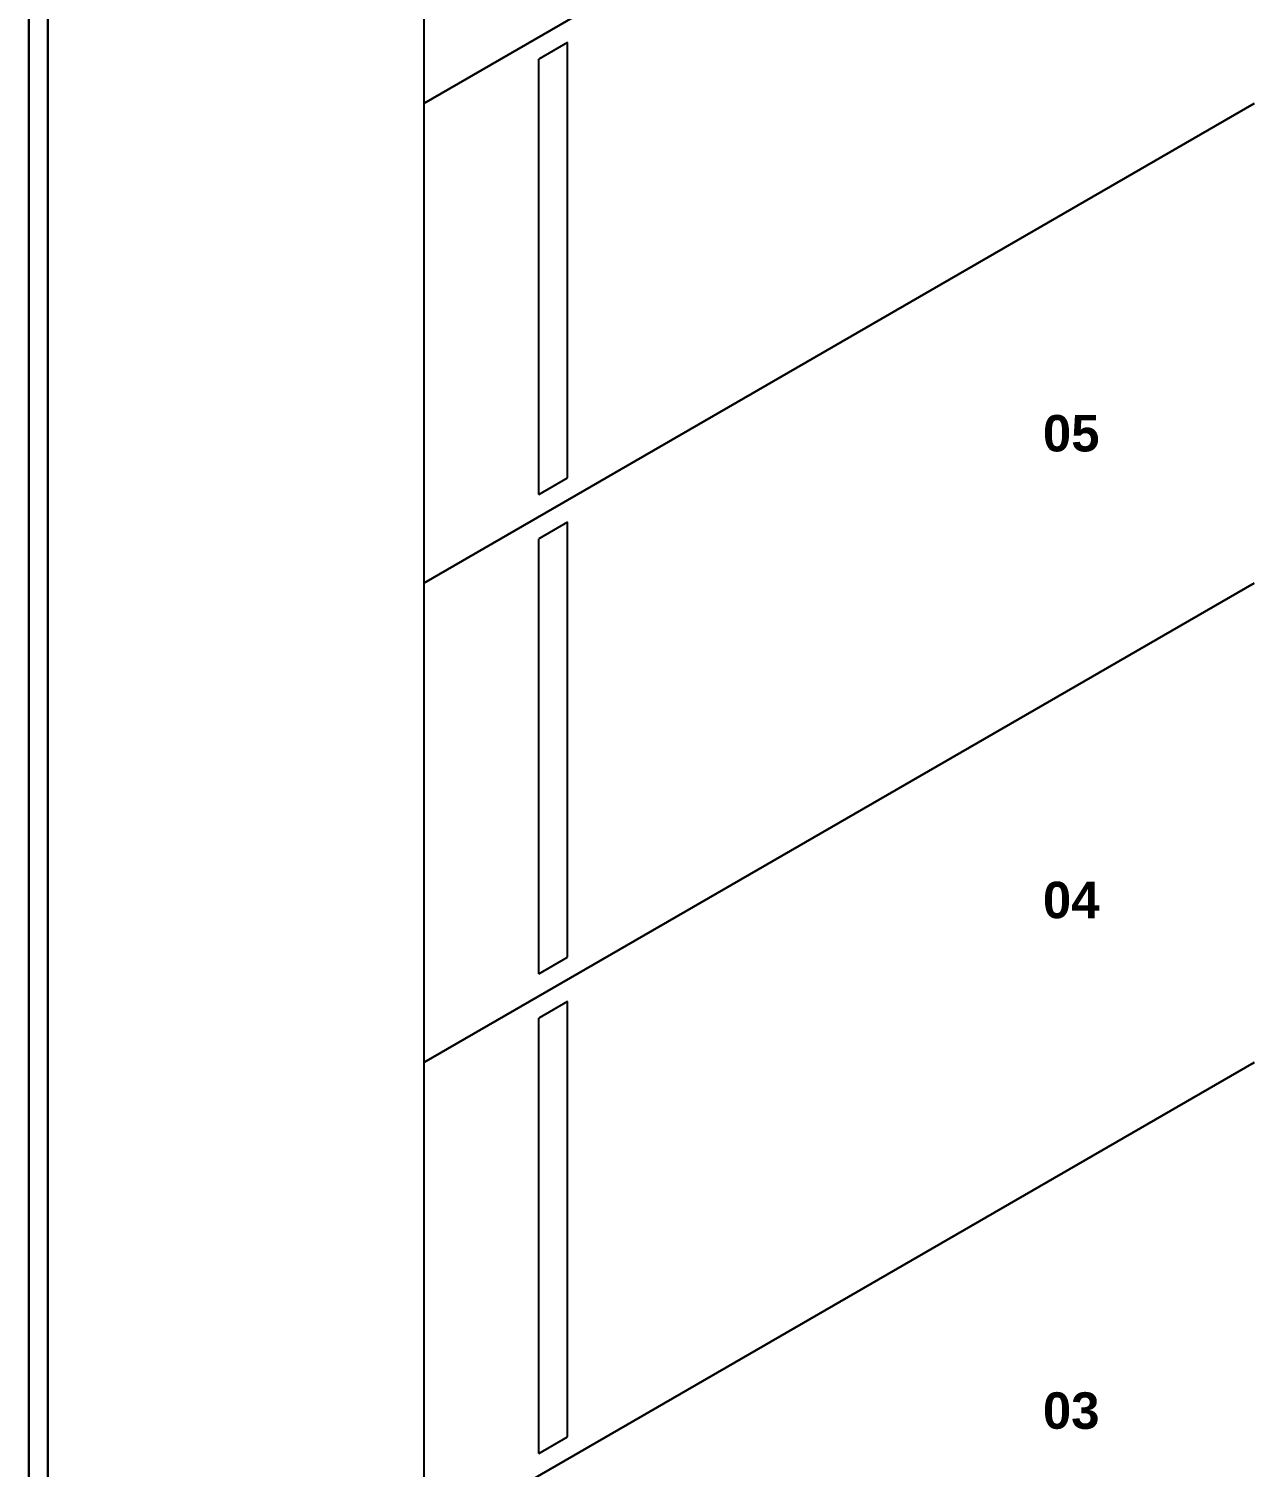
# Model space of a CAD drawing. Header units: centimetres. Extents: x 48 to 15845, y 265 to 7947.
# Drawn here: x 50.2 to 56.59, y 306.45 to 313.95 of the extents above; entities that cross this region are included whole.
import ezdxf

# ---------------------------------------------------------------- set-up
doc = ezdxf.new("R2010")
doc.units = ezdxf.units.CM
doc.layers.add('murobajo', color=5, linetype='Continuous', lineweight=30)
doc.layers.add('nombres', color=165, linetype='Continuous', lineweight=0)
doc.layers.add('niveles', color=7, linetype='Continuous', lineweight=5, true_color=0xf0c70f)
doc.styles.get("Standard").update_dxf_attribs({"font": 'arial.ttf', "height": 0.1})

msp = doc.modelspace()

# ---------------------------------------------------------------- linework, layer by layer
at = {"layer": 'murobajo', "linetype": 'ByBlock'}
for p, q in [((50.2009, 331.5253), (50.2009, 296.5253)), ((50.3009, 331.4253), (50.3009, 296.6253))]:
    msp.add_line(p, q, dxfattribs=at)
at = {"layer": 'niveles', "linetype": 'ByBlock', "lineweight": -2}
for p, q in [((56.5905, 316.0602), (52.2603, 313.5602)), ((52.2603, 313.5602), (56.5905, 316.0602)), ((52.2603, 316.0602), (52.2603, 313.5602)), ((53.0103, 313.8778), (52.8603, 313.7912)), ((53.0103, 311.6087), (53.0103, 313.8778)), ((52.8603, 311.5221), (52.8603, 313.7912)), ((52.2603, 313.5602), (52.2603, 311.0602)), ((52.2603, 311.0602), (56.5905, 313.5602)), ((56.5905, 313.5602), (52.2603, 311.0602)), ((52.8603, 311.5221), (53.0103, 311.6087)), ((53.0103, 311.3778), (52.8603, 311.2912)), ((53.0103, 309.1087), (53.0103, 311.3778)), ((52.8603, 309.0221), (52.8603, 311.2912)), ((56.5905, 311.0602), (52.2603, 308.5602)), ((52.2603, 308.5602), (56.5905, 311.0602)), ((52.2603, 311.0602), (52.2603, 308.5602)), ((52.8603, 309.0221), (53.0103, 309.1087)), ((53.0103, 308.8778), (52.8603, 308.7912)), ((53.0103, 306.6087), (53.0103, 308.8778)), ((52.8603, 306.5221), (52.8603, 308.7912)), ((56.5905, 308.5602), (52.2603, 306.0602)), ((52.2603, 308.5602), (52.2603, 306.0602)), ((52.2603, 306.0602), (56.5905, 308.5602)), ((52.8603, 306.5221), (53.0103, 306.6087))]:
    msp.add_line(p, q, dxfattribs=at)

# ---------------------------------------------------------------- texts
at = {"layer": 'nombres', "lineweight": -2, "char_height": 0.13, "width": 0.490831, "attachment_point": 1}
for s, insert in [('{\\fArial|b1|i0|c0|p34;\\H1.462x;05}', (55.4885, 311.9361)), ('{\\fArial|b1|i0|c0|p34;\\H1.462x;04}', (55.4885, 309.5025)), ('{\\fArial|b1|i0|c0|p34;\\H1.462x;03}', (55.4885, 306.8405))]:
    msp.add_mtext(s, dxfattribs=dict(at, insert=insert))

doc.saveas('drawing.dxf')
